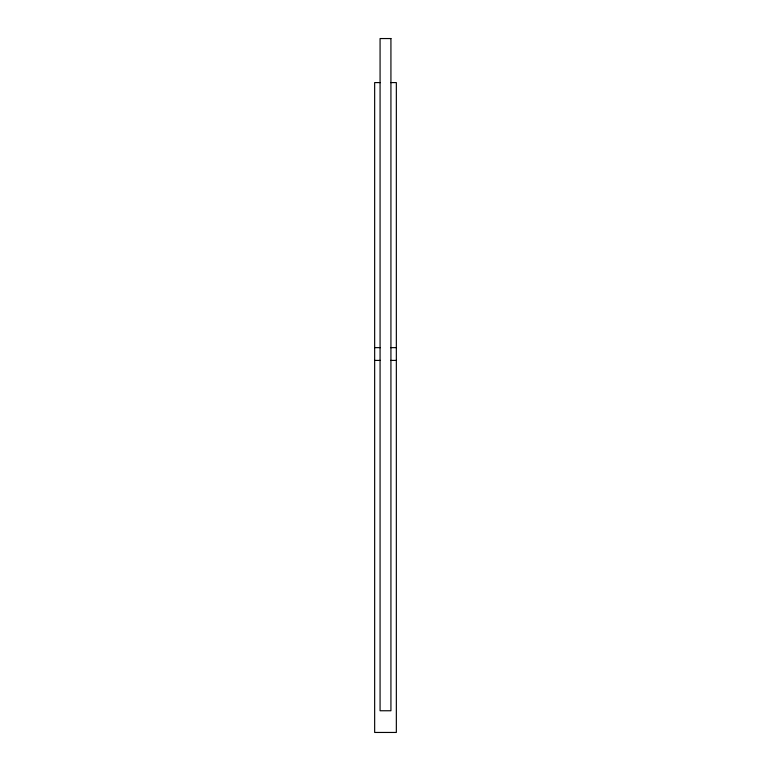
<?xml version="1.0" encoding="UTF-8"?>
<svg xmlns="http://www.w3.org/2000/svg" width="771" height="771" viewBox="0 0 771 771"><rect width="100%" height="100%" fill="white"/><g stroke="black" fill="none" stroke-linecap="round" stroke-linejoin="round"><path stroke-width="1.16" d="M380.363 82.584L374.658 82.584L374.658 732.45L396.342 732.45L396.342 82.584L390.637 82.584M374.658 347.644L380.363 347.644M390.637 347.644L396.342 347.644M374.658 360.414L380.363 360.414M390.637 360.414L396.342 360.414M390.926 38.55L380.074 38.55L380.074 710.756L390.926 710.756L390.926 38.55"/></g></svg>
